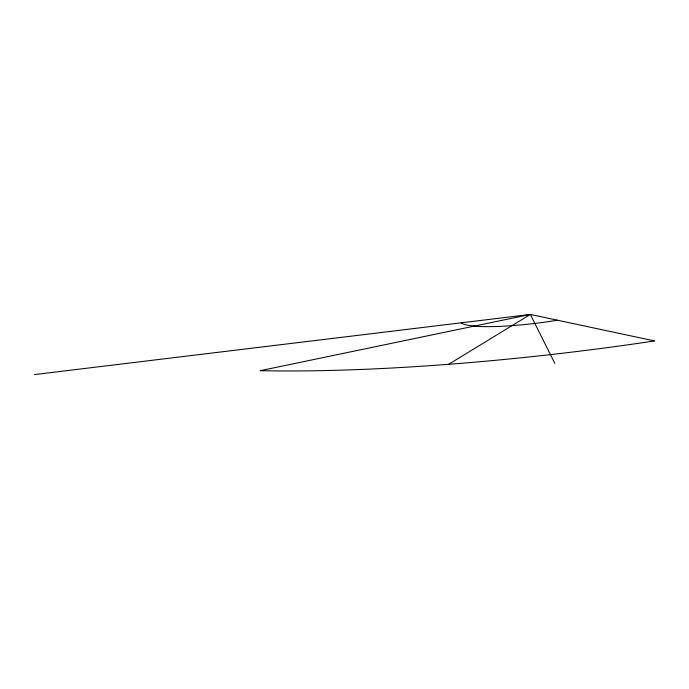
<?xml version="1.0" encoding="UTF-8"?>
<svg xmlns="http://www.w3.org/2000/svg" width="689" height="689" viewBox="0 0 689 689"><rect width="100%" height="100%" fill="white"/><g stroke="black" fill="none" stroke-linecap="round" stroke-linejoin="round"><path stroke-width="1.03" d="M448.668 364.309L530.349 314.425L654.55 340.943A454.008 70.269 -6.7 0 1 260.227 370.682L530.349 314.425L554.852 363.396M34.45 374.575L530.349 314.425M474.583 326.043A70.864 10.102 -6.5 0 1 461.199 322.814M557.392 320.196A71.286 10.163 -6.5 0 1 512.013 325.621M511.918 325.682A71.682 10.214 -6.5 0 1 473.963 326.173"/></g></svg>
